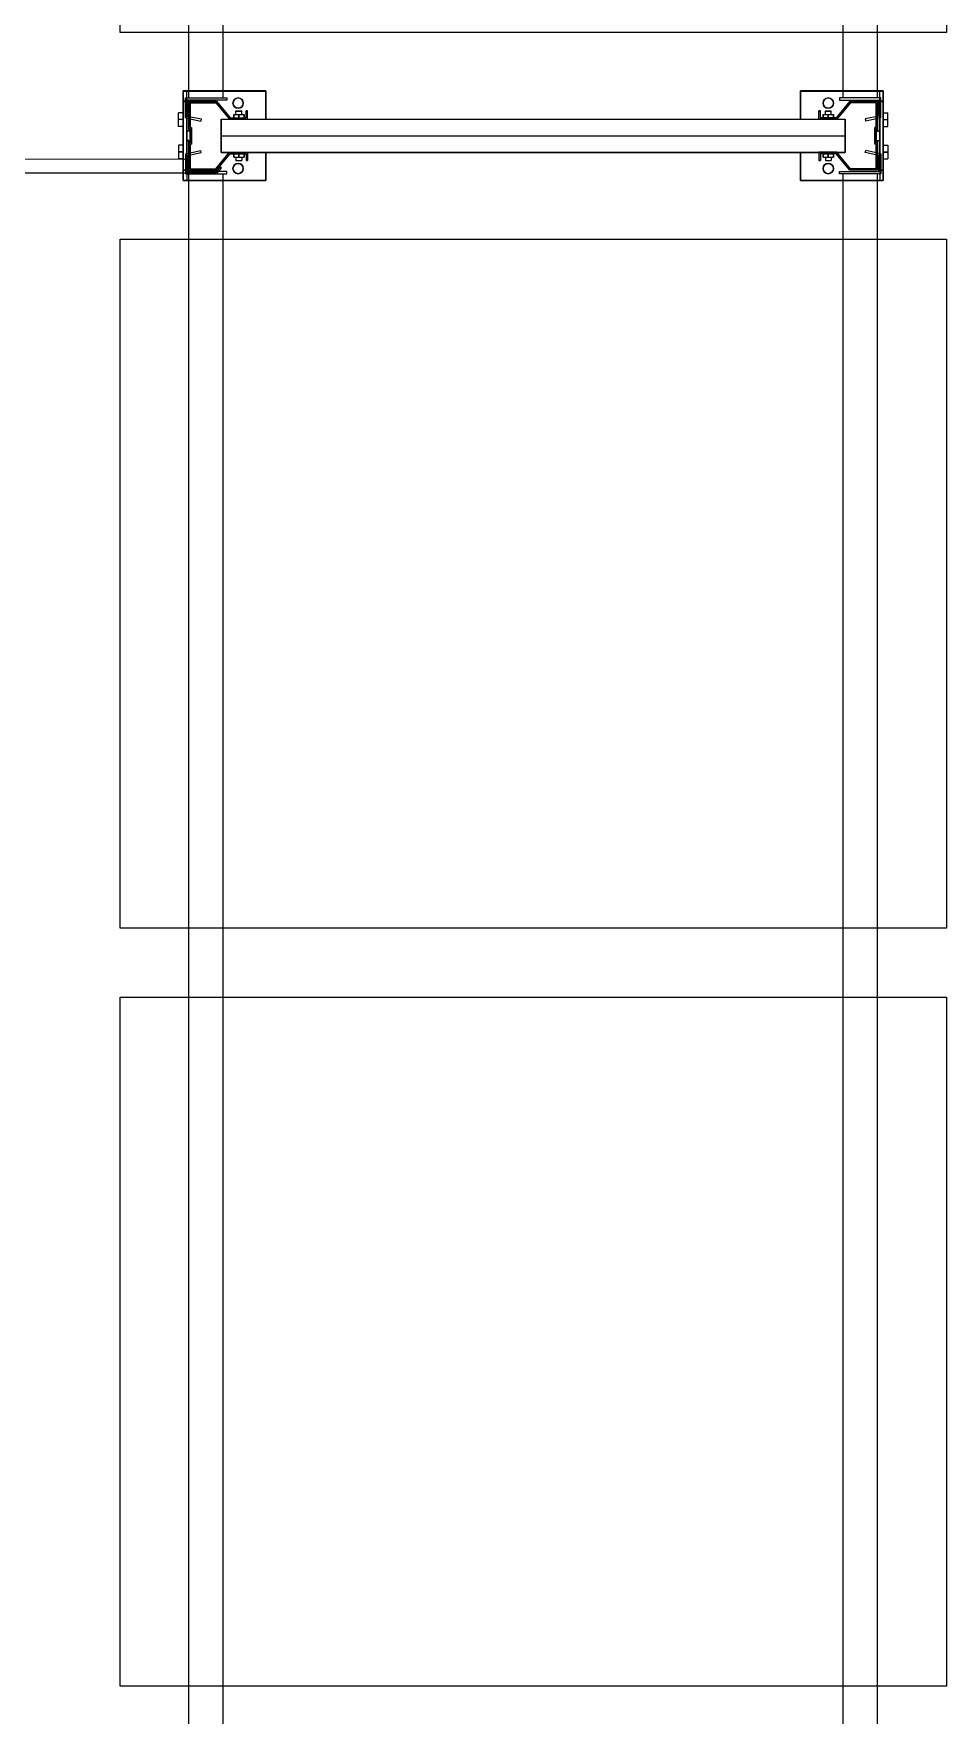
# Model space of a CAD drawing. Header units: metres. Extents: x 0 to 8715937, y -236336 to 216.
# Drawn here: x 140.698 to 142.023, y 75.702 to 78.143 of the extents above; entities that cross this region are included whole.
import ezdxf

# ---------------------------------------------------------------- set-up
doc = ezdxf.new("R2010")
doc.units = ezdxf.units.M
doc.header["$MEASUREMENT"] = 0
for name, color, linetype in [('0-BLOCK-EQUIPAMIENTO', 7, 'Continuous'), ('AAA BAST', 5, 'Continuous'), ('AAA CONECT', 3, 'Continuous'), ('AAA LARG', 1, 'Continuous'), ('AAA PALLETS', 7, 'Continuous')]:
    doc.layers.add(name, color=color, linetype=linetype)

# ---------------------------------------------------------------- blocks, each defined once
blk = doc.blocks.new('1A MODULO SIMPLE')
at = {"layer": 'AAA BAST'}
for points in [[(-2.1307, 1.015), (-2.1307, 1.017), (-2.1407, 1.017), (-2.1407, 1.04), (-2.1167, 1.06), (-2.1167, 1.1), (-2.1567, 1.1), (-2.1567, 1.098), (-2.1767, 1.098), (-2.1767, 1.1), (-2.2167, 1.1), (-2.2167, 1.06), (-2.1927, 1.04), (-2.1927, 1.017), (-2.2027, 1.017), (-2.2027, 1.015), (-2.1907, 1.015), (-2.1907, 1.0409), (-2.2147, 1.0609), (-2.2147, 1.098), (-2.1787, 1.098), (-2.1787, 1.096), (-2.1547, 1.096), (-2.1547, 1.098), (-2.1187, 1.098), (-2.1187, 1.0609), (-2.1427, 1.0409), (-2.1427, 1.015)], [(0.1973, 1.015), (0.1973, 1.017), (0.2073, 1.017), (0.2073, 1.04), (0.1833, 1.06), (0.1833, 1.1), (0.2233, 1.1), (0.2233, 1.098), (0.2433, 1.098), (0.2433, 1.1), (0.2833, 1.1), (0.2833, 1.06), (0.2593, 1.04), (0.2593, 1.017), (0.2693, 1.017), (0.2693, 1.015), (0.2573, 1.015), (0.2573, 1.0409), (0.2813, 1.0609), (0.2813, 1.098), (0.2453, 1.098), (0.2453, 1.096), (0.2213, 1.096), (0.2213, 1.098), (0.1853, 1.098), (0.1853, 1.0609), (0.2093, 1.0409), (0.2093, 1.015)], [(-2.1307, 0.185), (-2.1307, 0.183), (-2.1407, 0.183), (-2.1407, 0.16), (-2.1167, 0.14), (-2.1167, 0.1), (-2.1567, 0.1), (-2.1567, 0.102), (-2.1767, 0.102), (-2.1767, 0.1), (-2.2167, 0.1), (-2.2167, 0.14), (-2.1927, 0.16), (-2.1927, 0.183), (-2.2027, 0.183), (-2.2027, 0.185), (-2.1907, 0.185), (-2.1907, 0.1591), (-2.2147, 0.1391), (-2.2147, 0.102), (-2.1787, 0.102), (-2.1787, 0.104), (-2.1547, 0.104), (-2.1547, 0.102), (-2.1187, 0.102), (-2.1187, 0.1391), (-2.1427, 0.1591), (-2.1427, 0.185)], [(0.1973, 0.185), (0.1973, 0.183), (0.2073, 0.183), (0.2073, 0.16), (0.1833, 0.14), (0.1833, 0.1), (0.2233, 0.1), (0.2233, 0.102), (0.2433, 0.102), (0.2433, 0.1), (0.2833, 0.1), (0.2833, 0.14), (0.2593, 0.16), (0.2593, 0.183), (0.2693, 0.183), (0.2693, 0.185), (0.2573, 0.185), (0.2573, 0.1591), (0.2813, 0.1391), (0.2813, 0.102), (0.2453, 0.102), (0.2453, 0.104), (0.2213, 0.104), (0.2213, 0.102), (0.1853, 0.102), (0.1853, 0.1391), (0.2093, 0.1591), (0.2093, 0.185)]]:
    blk.add_hatch(color=251, dxfattribs=at).paths.add_polyline_path(points)
at = {"layer": 'AAA BAST', "color": 251}
for p, q in [((-2.2167, 1.1082), (-2.2317, 1.1082)), ((-2.2317, 1.1082), (-2.2317, 0.9882)), ((-2.2167, 1.1032), (-2.2317, 1.1032)), ((-2.1167, 1.1082), (-2.2167, 1.1082)), ((-2.2167, 1.1082), (-2.2167, 1.1032)), ((-2.2167, 1.1032), (-2.1167, 1.1032)), ((-2.1767, 1.1), (-2.2167, 1.1)), ((-2.2167, 1.1), (-2.2167, 1.06)), ((-2.2067, 1.1), (-2.2067, 1.1032)), ((-2.2067, 1.1032), (-2.1737, 1.1032)), ((-2.1802, 1.1152), (-2.2002, 1.1152)), ((-2.2002, 1.1082), (-2.2002, 1.1152)), ((-2.1902, 1.1082), (-2.1902, 1.1152)), ((-2.1802, 1.1082), (-2.1802, 1.1152)), ((-2.1767, 1.1), (-2.1767, 1.098)), ((-2.1767, 1.1), (-2.1737, 1.1)), ((-2.1737, 1.1), (-2.1737, 1.1032)), ((-2.1597, 1.1), (-2.1597, 1.1032)), ((-2.1567, 1.1), (-2.1597, 1.1)), ((-2.1167, 1.1), (-2.1567, 1.1)), ((-2.1567, 1.1), (-2.1567, 1.098)), ((-2.1532, 1.1152), (-2.1332, 1.1152)), ((-2.1532, 1.1082), (-2.1532, 1.1152)), ((-2.1432, 1.1082), (-2.1432, 1.1152)), ((-2.1332, 1.1082), (-2.1332, 1.1152)), ((-2.1267, 1.1), (-2.1267, 1.1032)), ((-2.1167, 1.1032), (-2.1167, 1.1082)), ((-2.1017, 1.1082), (-2.1167, 1.1082)), ((-2.1167, 1.1032), (-2.1017, 1.1032)), ((-2.1167, 1.1), (-2.1167, 1.06)), ((-2.1017, 0.9882), (-2.1017, 1.1082)), ((0.1683, 0.9882), (0.1683, 1.1082)), ((0.1683, 1.1082), (0.1833, 1.1082)), ((0.1833, 1.1032), (0.1683, 1.1032)), ((0.1833, 1.1032), (0.1833, 1.1082)), ((0.1833, 1.1082), (0.2833, 1.1082)), ((0.2833, 1.1032), (0.1833, 1.1032)), ((0.1833, 1.1), (0.2233, 1.1)), ((0.1833, 1.1), (0.1833, 1.06)), ((0.1933, 1.1), (0.1933, 1.1032)), ((0.2198, 1.1152), (0.1998, 1.1152)), ((0.1998, 1.1082), (0.1998, 1.1152)), ((0.2098, 1.1082), (0.2098, 1.1152)), ((0.2198, 1.1082), (0.2198, 1.1152)), ((0.2233, 1.1), (0.2233, 1.098)), ((0.2233, 1.1), (0.2263, 1.1)), ((0.2263, 1.1), (0.2263, 1.1032)), ((0.2403, 1.1), (0.2403, 1.1032)), ((0.2733, 1.1032), (0.2403, 1.1032)), ((0.2433, 1.1), (0.2403, 1.1)), ((0.2433, 1.1), (0.2833, 1.1)), ((0.2433, 1.1), (0.2433, 1.098)), ((0.2468, 1.1152), (0.2668, 1.1152)), ((0.2468, 1.1082), (0.2468, 1.1152)), ((0.2568, 1.1082), (0.2568, 1.1152)), ((0.2668, 1.1082), (0.2668, 1.1152)), ((0.2733, 1.1), (0.2733, 1.1032)), ((0.2833, 1.1082), (0.2833, 1.1032)), ((0.2833, 1.1082), (0.2983, 1.1082)), ((0.2833, 1.1032), (0.2983, 1.1032)), ((0.2833, 1.1), (0.2833, 1.06)), ((0.2983, 1.1082), (0.2983, 0.9882)), ((-2.2147, 1.098), (-2.2147, 1.0609)), ((-2.1787, 1.098), (-2.2147, 1.098)), ((-2.1787, 1.098), (-2.1787, 1.096)), ((-2.1547, 1.096), (-2.1787, 1.096)), ((-2.1567, 1.098), (-2.1767, 1.098)), ((-2.1187, 1.098), (-2.1547, 1.098)), ((-2.1547, 1.098), (-2.1547, 1.096)), ((-2.1187, 1.098), (-2.1187, 1.0609)), ((0.1853, 1.098), (0.1853, 1.0609)), ((0.1853, 1.098), (0.2213, 1.098)), ((0.2213, 1.098), (0.2213, 1.096)), ((0.2213, 1.096), (0.2453, 1.096)), ((0.2233, 1.098), (0.2433, 1.098)), ((0.2453, 1.098), (0.2813, 1.098)), ((0.2453, 1.098), (0.2453, 1.096)), ((0.2813, 1.098), (0.2813, 1.0609)), ((-2.2167, 1.06), (-2.1927, 1.04)), ((-2.2147, 1.0609), (-2.1907, 1.0409)), ((-2.1907, 1.053), (-2.1667, 1.053)), ((-2.1907, 0.147), (-2.1907, 1.053)), ((-2.1667, 1.053), (-2.1427, 1.053)), ((-2.1667, 0.147), (-2.1667, 1.053)), ((-2.1187, 1.0609), (-2.1427, 1.0409)), ((-2.1427, 0.147), (-2.1427, 1.053)), ((-2.1167, 1.06), (-2.1407, 1.04)), ((0.1833, 1.06), (0.2073, 1.04)), ((0.1853, 1.0609), (0.2093, 1.0409)), ((0.2333, 1.053), (0.2093, 1.053)), ((0.2093, 0.147), (0.2093, 1.053)), ((0.2573, 1.053), (0.2333, 1.053)), ((0.2333, 0.147), (0.2333, 1.053)), ((0.2813, 1.0609), (0.2573, 1.0409)), ((0.2573, 0.147), (0.2573, 1.053)), ((0.2833, 1.06), (0.2593, 1.04)), ((-2.1927, 1.036), (-2.1977, 1.036)), ((-2.1977, 1.021), (-2.1977, 1.036)), ((-2.1927, 1.0285), (-2.1977, 1.0285)), ((-2.1927, 1.04), (-2.1927, 1.017)), ((-2.1907, 1.0409), (-2.1907, 1.015)), ((-2.1427, 1.0409), (-2.1427, 1.015)), ((-2.1407, 1.04), (-2.1407, 1.017)), ((-2.1357, 1.036), (-2.1407, 1.036)), ((-2.1407, 1.021), (-2.1407, 1.036)), ((-2.1357, 1.0285), (-2.1407, 1.0285)), ((-2.1357, 1.021), (-2.1357, 1.036)), ((-2.1357, 1.0328), (-2.1307, 1.0328)), ((-2.1307, 1.0243), (-2.1307, 1.0328)), ((0.2023, 1.0328), (0.1973, 1.0328)), ((0.1973, 1.0243), (0.1973, 1.0328)), ((0.2023, 1.036), (0.2073, 1.036)), ((0.2023, 1.021), (0.2023, 1.036)), ((0.2023, 1.0285), (0.2073, 1.0285)), ((0.2073, 1.04), (0.2073, 1.017)), ((0.2073, 1.021), (0.2073, 1.036)), ((0.2093, 1.0409), (0.2093, 1.015)), ((0.2573, 1.0409), (0.2573, 1.015)), ((0.2593, 1.04), (0.2593, 1.017)), ((0.2593, 1.036), (0.2643, 1.036)), ((0.2593, 1.0285), (0.2643, 1.0285)), ((0.2643, 1.021), (0.2643, 1.036)), ((-2.1927, 1.017), (-2.2027, 1.017)), ((-2.2027, 1.017), (-2.2027, 1.015)), ((-2.1907, 1.015), (-2.2027, 1.015)), ((-2.1927, 1.021), (-2.1977, 1.021)), ((-2.1427, 1.015), (-2.1307, 1.015)), ((-2.1357, 1.021), (-2.1407, 1.021)), ((-2.1407, 1.017), (-2.1307, 1.017)), ((-2.1357, 1.0243), (-2.1307, 1.0243)), ((-2.1307, 1.015), (-2.1307, 1.017)), ((0.2023, 1.0243), (0.1973, 1.0243)), ((0.2073, 1.017), (0.1973, 1.017)), ((0.1973, 1.015), (0.1973, 1.017)), ((0.2093, 1.015), (0.1973, 1.015)), ((0.2023, 1.021), (0.2073, 1.021)), ((0.2573, 1.015), (0.2693, 1.015)), ((0.2593, 1.021), (0.2643, 1.021)), ((0.2593, 1.017), (0.2693, 1.017)), ((0.2693, 1.017), (0.2693, 1.015)), ((-2.2317, 0.9882), (-2.1907, 0.9882)), ((-2.1427, 0.9882), (-2.1017, 0.9882)), ((0.2093, 0.9882), (0.1683, 0.9882)), ((0.2983, 0.9882), (0.2573, 0.9882)), ((-2.2317, 0.0918), (-2.2317, 0.2118)), ((-2.2317, 0.2118), (-2.1907, 0.2118)), ((-2.1427, 0.2118), (-2.1017, 0.2118)), ((-2.1017, 0.2118), (-2.1017, 0.0918)), ((0.2093, 0.2118), (0.1683, 0.2118)), ((0.1683, 0.2118), (0.1683, 0.0918)), ((0.2983, 0.2118), (0.2573, 0.2118)), ((0.2983, 0.0918), (0.2983, 0.2118)), ((-2.1907, 0.185), (-2.2027, 0.185)), ((-2.2027, 0.183), (-2.2027, 0.185)), ((-2.1927, 0.183), (-2.2027, 0.183)), ((-2.1927, 0.1801), (-2.1977, 0.1801)), ((-2.1977, 0.1651), (-2.1977, 0.1801)), ((-2.1927, 0.1726), (-2.1977, 0.1726)), ((-2.1927, 0.16), (-2.1927, 0.183)), ((-2.1907, 0.1591), (-2.1907, 0.185)), ((-2.1427, 0.1591), (-2.1427, 0.185)), ((-2.1427, 0.185), (-2.1307, 0.185)), ((-2.1407, 0.16), (-2.1407, 0.183)), ((-2.1407, 0.183), (-2.1307, 0.183)), ((-2.1357, 0.1801), (-2.1407, 0.1801)), ((-2.1407, 0.1651), (-2.1407, 0.1801)), ((-2.1357, 0.1726), (-2.1407, 0.1726)), ((-2.1357, 0.1651), (-2.1357, 0.1801)), ((-2.1357, 0.1768), (-2.1307, 0.1768)), ((-2.1307, 0.185), (-2.1307, 0.183)), ((-2.1307, 0.1683), (-2.1307, 0.1768)), ((0.2093, 0.185), (0.1973, 0.185)), ((0.1973, 0.185), (0.1973, 0.183)), ((0.2073, 0.183), (0.1973, 0.183)), ((0.2023, 0.1768), (0.1973, 0.1768)), ((0.1973, 0.1683), (0.1973, 0.1768)), ((0.2023, 0.1801), (0.2073, 0.1801)), ((0.2023, 0.1651), (0.2023, 0.1801)), ((0.2023, 0.1726), (0.2073, 0.1726)), ((0.2073, 0.16), (0.2073, 0.183)), ((0.2073, 0.1651), (0.2073, 0.1801)), ((0.2093, 0.1591), (0.2093, 0.185)), ((0.2573, 0.1591), (0.2573, 0.185)), ((0.2573, 0.185), (0.2693, 0.185)), ((0.2593, 0.16), (0.2593, 0.183)), ((0.2593, 0.183), (0.2693, 0.183)), ((0.2593, 0.1801), (0.2643, 0.1801)), ((0.2593, 0.1726), (0.2643, 0.1726)), ((0.2643, 0.1651), (0.2643, 0.1801)), ((0.2693, 0.183), (0.2693, 0.185)), ((-2.2167, 0.14), (-2.1927, 0.16)), ((-2.2147, 0.1391), (-2.1907, 0.1591)), ((-2.1927, 0.1651), (-2.1977, 0.1651)), ((-2.1907, 0.147), (-2.1667, 0.147)), ((-2.1667, 0.147), (-2.1427, 0.147)), ((-2.1187, 0.1391), (-2.1427, 0.1591)), ((-2.1357, 0.1651), (-2.1407, 0.1651)), ((-2.1167, 0.14), (-2.1407, 0.16)), ((-2.1357, 0.1683), (-2.1307, 0.1683)), ((0.1833, 0.14), (0.2073, 0.16)), ((0.1853, 0.1391), (0.2093, 0.1591)), ((0.2023, 0.1683), (0.1973, 0.1683)), ((0.2023, 0.1651), (0.2073, 0.1651)), ((0.2333, 0.147), (0.2093, 0.147)), ((0.2573, 0.147), (0.2333, 0.147)), ((0.2813, 0.1391), (0.2573, 0.1591)), ((0.2593, 0.1651), (0.2643, 0.1651)), ((0.2833, 0.14), (0.2593, 0.16)), ((-2.2167, 0.1), (-2.2167, 0.14)), ((-2.2147, 0.102), (-2.2147, 0.1391)), ((-2.1187, 0.102), (-2.1187, 0.1391)), ((-2.1167, 0.1), (-2.1167, 0.14)), ((0.1833, 0.1), (0.1833, 0.14)), ((0.1853, 0.102), (0.1853, 0.1391)), ((0.2813, 0.102), (0.2813, 0.1391)), ((0.2833, 0.1), (0.2833, 0.14)), ((-2.1767, 0.1), (-2.2167, 0.1)), ((-2.1787, 0.102), (-2.2147, 0.102)), ((-2.2067, 0.1), (-2.2067, 0.0968)), ((-2.1787, 0.102), (-2.1787, 0.104)), ((-2.1547, 0.104), (-2.1787, 0.104)), ((-2.1567, 0.102), (-2.1767, 0.102)), ((-2.1767, 0.1), (-2.1767, 0.102)), ((-2.1767, 0.1), (-2.1737, 0.1)), ((-2.1737, 0.1), (-2.1737, 0.0968)), ((-2.1597, 0.1), (-2.1597, 0.0968)), ((-2.1567, 0.1), (-2.1597, 0.1)), ((-2.1567, 0.1), (-2.1567, 0.102)), ((-2.1167, 0.1), (-2.1567, 0.1)), ((-2.1547, 0.102), (-2.1547, 0.104)), ((-2.1187, 0.102), (-2.1547, 0.102)), ((-2.1267, 0.1), (-2.1267, 0.0968)), ((0.1833, 0.1), (0.2233, 0.1)), ((0.1853, 0.102), (0.2213, 0.102)), ((0.1933, 0.1), (0.1933, 0.0968)), ((0.2213, 0.102), (0.2213, 0.104)), ((0.2213, 0.104), (0.2453, 0.104)), ((0.2233, 0.102), (0.2433, 0.102)), ((0.2233, 0.1), (0.2233, 0.102)), ((0.2233, 0.1), (0.2263, 0.1)), ((0.2263, 0.1), (0.2263, 0.0968)), ((0.2403, 0.1), (0.2403, 0.0968)), ((0.2433, 0.1), (0.2403, 0.1)), ((0.2433, 0.1), (0.2433, 0.102)), ((0.2433, 0.1), (0.2833, 0.1)), ((0.2453, 0.102), (0.2453, 0.104)), ((0.2453, 0.102), (0.2813, 0.102)), ((0.2733, 0.1), (0.2733, 0.0968)), ((-2.2167, 0.0968), (-2.2317, 0.0968)), ((-2.2167, 0.0918), (-2.2317, 0.0918)), ((-2.2167, 0.0968), (-2.1167, 0.0968)), ((-2.2167, 0.0918), (-2.2167, 0.0968)), ((-2.1167, 0.0918), (-2.2167, 0.0918)), ((-2.2067, 0.0968), (-2.1737, 0.0968)), ((-2.2002, 0.0918), (-2.2002, 0.0848)), ((-2.1802, 0.0848), (-2.2002, 0.0848)), ((-2.1902, 0.0918), (-2.1902, 0.0848)), ((-2.1802, 0.0918), (-2.1802, 0.0848)), ((-2.1532, 0.0918), (-2.1532, 0.0848)), ((-2.1532, 0.0848), (-2.1332, 0.0848)), ((-2.1432, 0.0918), (-2.1432, 0.0848)), ((-2.1332, 0.0918), (-2.1332, 0.0848)), ((-2.1167, 0.0968), (-2.1167, 0.0918)), ((-2.1167, 0.0968), (-2.1017, 0.0968)), ((-2.1017, 0.0918), (-2.1167, 0.0918)), ((0.1833, 0.0968), (0.1683, 0.0968)), ((0.1683, 0.0918), (0.1833, 0.0918)), ((0.2833, 0.0968), (0.1833, 0.0968)), ((0.1833, 0.0968), (0.1833, 0.0918)), ((0.1833, 0.0918), (0.2833, 0.0918)), ((0.1998, 0.0918), (0.1998, 0.0848)), ((0.2198, 0.0848), (0.1998, 0.0848)), ((0.2098, 0.0918), (0.2098, 0.0848)), ((0.2198, 0.0918), (0.2198, 0.0848)), ((0.2733, 0.0968), (0.2403, 0.0968)), ((0.2468, 0.0918), (0.2468, 0.0848)), ((0.2468, 0.0848), (0.2668, 0.0848)), ((0.2568, 0.0918), (0.2568, 0.0848)), ((0.2668, 0.0918), (0.2668, 0.0848)), ((0.2833, 0.0918), (0.2833, 0.0968)), ((0.2833, 0.0968), (0.2983, 0.0968)), ((0.2833, 0.0918), (0.2983, 0.0918))]:
    blk.add_line(p, q, dxfattribs=at)
for centre in [(-2.2141, 1.0285), (-2.1192, 1.0285), (0.1859, 1.0285), (0.2808, 1.0285), (-2.2141, 0.1715), (-2.1192, 0.1715), (0.1859, 0.1715), (0.2808, 0.1715)]:
    blk.add_circle(centre, 0.0075, dxfattribs=at)
at = {"layer": 'AAA LARG', "color": 251}
for p, q in [((-2.1407, 1.105), (-2.1454, 1.0829)), ((-2.1381, 1.1018), (-2.1422, 1.0822)), ((-2.1407, 1.105), (-2.1117, 1.105)), ((-2.1149, 1.1018), (-2.1381, 1.1018)), ((-2.1149, 1.045), (-2.1149, 1.1018)), ((-2.1117, 1.105), (-2.1117, 1.045)), ((-2.1117, 1.1), (0.1783, 1.1)), ((0.2073, 1.105), (0.1783, 1.105)), ((0.1783, 1.105), (0.1783, 1.045)), ((0.1815, 1.045), (0.1815, 1.1018)), ((0.1815, 1.1018), (0.2047, 1.1018)), ((0.2047, 1.1018), (0.2089, 1.0822)), ((0.2073, 1.105), (0.212, 1.0829)), ((-2.1422, 1.0822), (-2.1454, 1.0829)), ((0.2089, 1.0822), (0.212, 1.0829)), ((-2.1117, 1.05), (0.1783, 1.05)), ((-2.1117, 1.045), (-2.1149, 1.045)), ((0.1783, 1.045), (0.1815, 1.045)), ((-2.1117, 0.155), (-2.1149, 0.155)), ((-2.1149, 0.155), (-2.1149, 0.0982)), ((-2.1117, 0.095), (-2.1117, 0.155)), ((-2.1117, 0.15), (0.1783, 0.15)), ((0.1783, 0.095), (0.1783, 0.155)), ((0.1783, 0.155), (0.1815, 0.155)), ((0.1815, 0.155), (0.1815, 0.0982)), ((-2.1422, 0.1178), (-2.1454, 0.1171)), ((-2.1407, 0.095), (-2.1454, 0.1171)), ((-2.1381, 0.0982), (-2.1422, 0.1178)), ((-2.1149, 0.0982), (-2.1381, 0.0982)), ((-2.1117, 0.1), (0.1783, 0.1)), ((0.1815, 0.0982), (0.2047, 0.0982)), ((0.2047, 0.0982), (0.2089, 0.1178)), ((0.2073, 0.095), (0.212, 0.1171)), ((0.2089, 0.1178), (0.212, 0.1171)), ((-2.1407, 0.095), (-2.1117, 0.095)), ((0.2073, 0.095), (0.1783, 0.095))]:
    blk.add_line(p, q, dxfattribs=at)
at = {"layer": 'AAA PALLETS', "color": 251, "ltscale": 0.21}
for p, q in [((-1.0167, 1.2), (-2.0167, 1.2)), ((-2.0167, 1.2), (-2.0167, 0)), ((-1.0167, 0), (-1.0167, 1.2)), ((0.0833, 1.2), (-0.9167, 1.2)), ((-0.9167, 1.2), (-0.9167, 0)), ((0.0833, 0), (0.0833, 1.2)), ((-2.0167, 0), (-1.0167, 0)), ((-0.9167, 0), (0.0833, 0))]:
    blk.add_line(p, q, dxfattribs=at)
blk = doc.blocks.new('1A MODULO D FTE COL')
at = {"layer": 'AAA CONECT', "color": 251, "lineweight": 5}
for p, q in [((-2.213, 0.5973), (-2.2207, 0.5909)), ((-2.2207, 0.59), (-2.2207, -0.0409)), ((-2.2117, 0.5958), (-2.2187, 0.59)), ((-2.2187, 0.5484), (-2.2187, 0.59)), ((-2.213, 0.5973), (-2.2117, 0.5958)), ((0.187, 0.5973), (0.1793, 0.5909)), ((0.1793, 0.59), (0.1793, -0.0409)), ((0.1883, 0.5958), (0.1813, 0.59)), ((0.1813, 0.5484), (0.1813, 0.59)), ((0.187, 0.5973), (0.1883, 0.5958)), ((-2.2187, 0.5484), (-2.2057, 0.5484)), ((-2.2007, 0.5434), (-2.2057, 0.5484)), ((-2.2007, 0.5434), (-2.2007, 0.0066)), ((0.1813, 0.5484), (0.1943, 0.5484)), ((0.1993, 0.5434), (0.1943, 0.5484)), ((0.1993, 0.5434), (0.1993, 0.0066))]:
    blk.add_line(p, q, dxfattribs=at)
at = {"layer": 'AAA BAST', "color": 251, "lineweight": 5}
blk.add_blockref('1A MODULO SIMPLE', (0, 0.45), dxfattribs=at)
blk = doc.blocks.new('DPM-EQUIPAMIENTO')
at = {"layer": 'AAA BAST', "xscale": -1, "rotation": 270}
for p in [(52.6533, 80.1609), (52.6533, 77.7609)]:
    blk.add_blockref('1A MODULO D FTE COL', p, dxfattribs=at)

msp = doc.modelspace()

# ---------------------------------------------------------------- hatches: boundary and pattern name
at = {"layer": 'AAA BAST'}
for points in [[(141.0083, 77.9583), (141.0063, 77.9583), (141.0063, 77.9683), (140.9833, 77.9683), (140.9633, 77.9443), (140.9233, 77.9443), (140.9233, 77.9843), (140.9253, 77.9843), (140.9253, 78.0043), (140.9233, 78.0043), (140.9233, 78.0443), (140.9633, 78.0443), (140.9833, 78.0203), (141.0063, 78.0203), (141.0063, 78.0303), (141.0083, 78.0303), (141.0083, 78.0183), (140.9824, 78.0183), (140.9624, 78.0423), (140.9253, 78.0423), (140.9253, 78.0063), (140.9273, 78.0063), (140.9273, 77.9823), (140.9253, 77.9823), (140.9253, 77.9463), (140.9624, 77.9463), (140.9824, 77.9703), (141.0083, 77.9703)], [(141.0083, 78.0303), (141.0063, 78.0303), (141.0063, 78.0203), (140.9833, 78.0203), (140.9633, 78.0443), (140.9233, 78.0443), (140.9233, 78.0043), (140.9253, 78.0043), (140.9253, 77.9843), (140.9233, 77.9843), (140.9233, 77.9443), (140.9633, 77.9443), (140.9833, 77.9683), (141.0063, 77.9683), (141.0063, 77.9583), (141.0083, 77.9583), (141.0083, 77.9703), (140.9824, 77.9703), (140.9624, 77.9463), (140.9253, 77.9463), (140.9253, 77.9823), (140.9273, 77.9823), (140.9273, 78.0063), (140.9253, 78.0063), (140.9253, 78.0423), (140.9624, 78.0423), (140.9824, 78.0183), (141.0083, 78.0183)], [(141.8383, 77.9583), (141.8403, 77.9583), (141.8403, 77.9683), (141.8633, 77.9683), (141.8833, 77.9443), (141.9233, 77.9443), (141.9233, 77.9843), (141.9213, 77.9843), (141.9213, 78.0043), (141.9233, 78.0043), (141.9233, 78.0443), (141.8833, 78.0443), (141.8633, 78.0203), (141.8403, 78.0203), (141.8403, 78.0303), (141.8383, 78.0303), (141.8383, 78.0183), (141.8642, 78.0183), (141.8842, 78.0423), (141.9213, 78.0423), (141.9213, 78.0063), (141.9193, 78.0063), (141.9193, 77.9823), (141.9213, 77.9823), (141.9213, 77.9463), (141.8842, 77.9463), (141.8642, 77.9703), (141.8383, 77.9703)], [(141.8383, 78.0303), (141.8403, 78.0303), (141.8403, 78.0203), (141.8633, 78.0203), (141.8833, 78.0443), (141.9233, 78.0443), (141.9233, 78.0043), (141.9213, 78.0043), (141.9213, 77.9843), (141.9233, 77.9843), (141.9233, 77.9443), (141.8833, 77.9443), (141.8633, 77.9683), (141.8403, 77.9683), (141.8403, 77.9583), (141.8383, 77.9583), (141.8383, 77.9703), (141.8642, 77.9703), (141.8842, 77.9463), (141.9213, 77.9463), (141.9213, 77.9823), (141.9193, 77.9823), (141.9193, 78.0063), (141.9213, 78.0063), (141.9213, 78.0423), (141.8842, 78.0423), (141.8642, 78.0183), (141.8383, 78.0183)]]:
    msp.add_hatch(color=251, dxfattribs=at).paths.add_polyline_path(points)

# ---------------------------------------------------------------- linework, layer by layer
at = {"layer": 'AAA BAST', "color": 251}
for p, q in [((140.9151, 78.0443), (140.9151, 78.0593)), ((140.9151, 78.0593), (141.0351, 78.0593)), ((141.0351, 78.0593), (140.9151, 78.0593)), ((140.9151, 78.0593), (140.9151, 78.0443)), ((140.9201, 78.0443), (140.9201, 78.0593)), ((140.9201, 78.0443), (140.9201, 78.0593)), ((141.0351, 78.0593), (141.0351, 78.0183)), ((141.0351, 78.0183), (141.0351, 78.0593)), ((141.9315, 78.0593), (141.8115, 78.0593)), ((141.8115, 78.0593), (141.8115, 78.0183)), ((141.8115, 78.0183), (141.8115, 78.0593)), ((141.8115, 78.0593), (141.9315, 78.0593)), ((141.9265, 78.0443), (141.9265, 78.0593)), ((141.9265, 78.0443), (141.9265, 78.0593)), ((141.9315, 78.0443), (141.9315, 78.0593)), ((141.9315, 78.0593), (141.9315, 78.0443)), ((140.9151, 77.9443), (140.9151, 78.0443)), ((140.9151, 78.0443), (140.9201, 78.0443)), ((140.9201, 78.0443), (140.9151, 78.0443)), ((140.9151, 78.0443), (140.9151, 77.9443)), ((140.9201, 78.0443), (140.9201, 77.9443)), ((140.9201, 77.9443), (140.9201, 78.0443)), ((140.9233, 78.0343), (140.9201, 78.0343)), ((140.9201, 78.0343), (140.9201, 78.0013)), ((140.9233, 78.0343), (140.9201, 78.0343)), ((140.9233, 78.0043), (140.9233, 78.0443)), ((140.9233, 78.0443), (140.9633, 78.0443)), ((140.9233, 78.0443), (140.9233, 78.0043)), ((140.9233, 78.0443), (140.9633, 78.0443)), ((140.9253, 78.0423), (140.9624, 78.0423)), ((140.9253, 78.0063), (140.9253, 78.0423)), ((140.9253, 78.0423), (140.9624, 78.0423)), ((140.9253, 78.0423), (140.9253, 78.0063)), ((140.9624, 78.0423), (140.9824, 78.0183)), ((140.9624, 78.0423), (140.9824, 78.0183)), ((140.9633, 78.0443), (140.9833, 78.0203)), ((140.9633, 78.0443), (140.9833, 78.0203)), ((141.8833, 78.0443), (141.8633, 78.0203)), ((141.8833, 78.0443), (141.8633, 78.0203)), ((141.8842, 78.0423), (141.8642, 78.0183)), ((141.8842, 78.0423), (141.8642, 78.0183)), ((141.9233, 78.0443), (141.8833, 78.0443)), ((141.9233, 78.0443), (141.8833, 78.0443)), ((141.9213, 78.0423), (141.8842, 78.0423)), ((141.9213, 78.0423), (141.8842, 78.0423)), ((141.9213, 78.0063), (141.9213, 78.0423)), ((141.9213, 78.0423), (141.9213, 78.0063)), ((141.9233, 78.0043), (141.9233, 78.0443)), ((141.9233, 78.0443), (141.9233, 78.0043)), ((141.9233, 78.0343), (141.9265, 78.0343)), ((141.9233, 78.0343), (141.9265, 78.0343)), ((141.9265, 78.0443), (141.9265, 77.9443)), ((141.9315, 78.0443), (141.9265, 78.0443)), ((141.9265, 77.9443), (141.9265, 78.0443)), ((141.9265, 78.0443), (141.9315, 78.0443)), ((141.9265, 78.0343), (141.9265, 78.0013)), ((141.9315, 77.9443), (141.9315, 78.0443)), ((141.9315, 78.0443), (141.9315, 77.9443)), ((140.9081, 78.0078), (140.9081, 78.0278)), ((140.9151, 78.0278), (140.9081, 78.0278)), ((140.9081, 78.0078), (140.9081, 78.0278)), ((140.9151, 78.0278), (140.9081, 78.0278)), ((140.9151, 78.0178), (140.9081, 78.0178)), ((140.9151, 78.0178), (140.9081, 78.0178)), ((140.9151, 78.0078), (140.9081, 78.0078)), ((140.9151, 78.0078), (140.9081, 78.0078)), ((140.9703, 78.0183), (140.9703, 77.9943)), ((140.9703, 78.0183), (141.8763, 78.0183)), ((140.9703, 77.9943), (140.9703, 78.0183)), ((140.9703, 78.0183), (141.8763, 78.0183)), ((140.9824, 78.0183), (141.0083, 78.0183)), ((140.9824, 78.0183), (141.0083, 78.0183)), ((140.9833, 78.0203), (141.0063, 78.0203)), ((140.9833, 78.0203), (141.0063, 78.0203)), ((140.9884, 78.0203), (140.9884, 78.0253)), ((140.9884, 78.0253), (141.0034, 78.0253)), ((140.9884, 78.0253), (140.9884, 78.0203)), ((140.9884, 78.0253), (141.0034, 78.0253)), ((140.9884, 78.0203), (141.0034, 78.0203)), ((140.9916, 78.0253), (140.9916, 78.0303)), ((140.9916, 78.0303), (141.0001, 78.0303)), ((140.9959, 78.0203), (140.9959, 78.0253)), ((140.9959, 78.0253), (140.9959, 78.0203)), ((141.0001, 78.0253), (141.0001, 78.0303)), ((141.0034, 78.0203), (141.0034, 78.0253)), ((141.0034, 78.0253), (141.0034, 78.0203)), ((141.0063, 78.0203), (141.0063, 78.0303)), ((141.0063, 78.0303), (141.0083, 78.0303)), ((141.0063, 78.0203), (141.0063, 78.0303)), ((141.0083, 78.0303), (141.0063, 78.0303)), ((141.0083, 78.0183), (141.0083, 78.0303)), ((141.0083, 78.0183), (141.0083, 78.0303)), ((141.8383, 78.0183), (141.8383, 78.0303)), ((141.8403, 78.0303), (141.8383, 78.0303)), ((141.8383, 78.0183), (141.8383, 78.0303)), ((141.8383, 78.0303), (141.8403, 78.0303)), ((141.8642, 78.0183), (141.8383, 78.0183)), ((141.8642, 78.0183), (141.8383, 78.0183)), ((141.8403, 78.0203), (141.8403, 78.0303)), ((141.8403, 78.0203), (141.8403, 78.0303)), ((141.8633, 78.0203), (141.8403, 78.0203)), ((141.8633, 78.0203), (141.8403, 78.0203)), ((141.8443, 78.0203), (141.8443, 78.0253)), ((141.8443, 78.0253), (141.8593, 78.0253)), ((141.8443, 78.0253), (141.8443, 78.0203)), ((141.8443, 78.0253), (141.8593, 78.0253)), ((141.8443, 78.0203), (141.8593, 78.0203)), ((141.8476, 78.0253), (141.8476, 78.0303)), ((141.8476, 78.0303), (141.8561, 78.0303)), ((141.8518, 78.0203), (141.8518, 78.0253)), ((141.8518, 78.0253), (141.8518, 78.0203)), ((141.8561, 78.0253), (141.8561, 78.0303)), ((141.8593, 78.0203), (141.8593, 78.0253)), ((141.8593, 78.0253), (141.8593, 78.0203)), ((141.8763, 78.0183), (141.8763, 77.9943)), ((141.8763, 77.9943), (141.8763, 78.0183)), ((141.9315, 78.0278), (141.9385, 78.0278)), ((141.9315, 78.0278), (141.9385, 78.0278)), ((141.9315, 78.0178), (141.9385, 78.0178)), ((141.9315, 78.0178), (141.9385, 78.0178)), ((141.9315, 78.0078), (141.9385, 78.0078)), ((141.9315, 78.0078), (141.9385, 78.0078)), ((141.9385, 78.0078), (141.9385, 78.0278)), ((141.9385, 78.0078), (141.9385, 78.0278)), ((140.9233, 78.0013), (140.9201, 78.0013)), ((140.9233, 78.0013), (140.9201, 78.0013)), ((140.9233, 77.9873), (140.9201, 77.9873)), ((140.9233, 77.9873), (140.9201, 77.9873)), ((140.9201, 77.9543), (140.9201, 77.9873)), ((140.9233, 78.0043), (140.9253, 78.0043)), ((140.9233, 78.0043), (140.9233, 78.0013)), ((140.9233, 78.0043), (140.9253, 78.0043)), ((140.9233, 78.0043), (140.9233, 78.0013)), ((140.9233, 77.9843), (140.9233, 77.9873)), ((140.9233, 77.9843), (140.9233, 77.9873)), ((140.9233, 77.9443), (140.9233, 77.9843)), ((140.9233, 77.9843), (140.9253, 77.9843)), ((140.9233, 77.9843), (140.9233, 77.9443)), ((140.9233, 77.9843), (140.9253, 77.9843)), ((140.9253, 78.0063), (140.9273, 78.0063)), ((140.9253, 78.0063), (140.9273, 78.0063)), ((140.9253, 77.9843), (140.9253, 78.0043)), ((140.9253, 78.0043), (140.9253, 77.9843)), ((140.9273, 77.9823), (140.9273, 78.0063)), ((140.9273, 78.0063), (140.9273, 77.9823)), ((140.9703, 77.9943), (140.9703, 77.9703)), ((140.9703, 77.9943), (141.8763, 77.9943)), ((140.9703, 77.9703), (140.9703, 77.9943)), ((140.9703, 77.9943), (141.8763, 77.9943)), ((141.8763, 77.9943), (141.8763, 77.9703)), ((141.8763, 77.9703), (141.8763, 77.9943)), ((141.9213, 78.0063), (141.9193, 78.0063)), ((141.9193, 77.9823), (141.9193, 78.0063)), ((141.9213, 78.0063), (141.9193, 78.0063)), ((141.9193, 78.0063), (141.9193, 77.9823)), ((141.9213, 77.9843), (141.9213, 78.0043)), ((141.9233, 78.0043), (141.9213, 78.0043)), ((141.9213, 78.0043), (141.9213, 77.9843)), ((141.9233, 78.0043), (141.9213, 78.0043)), ((141.9233, 77.9843), (141.9213, 77.9843)), ((141.9233, 77.9843), (141.9213, 77.9843)), ((141.9233, 78.0043), (141.9233, 78.0013)), ((141.9233, 78.0043), (141.9233, 78.0013)), ((141.9233, 78.0013), (141.9265, 78.0013)), ((141.9233, 78.0013), (141.9265, 78.0013)), ((141.9233, 77.9873), (141.9265, 77.9873)), ((141.9233, 77.9843), (141.9233, 77.9873)), ((141.9233, 77.9873), (141.9265, 77.9873)), ((141.9233, 77.9843), (141.9233, 77.9873)), ((141.9233, 77.9443), (141.9233, 77.9843)), ((141.9233, 77.9843), (141.9233, 77.9443)), ((141.9265, 77.9543), (141.9265, 77.9873)), ((140.9081, 77.9808), (140.9081, 77.9608)), ((140.9151, 77.9808), (140.9081, 77.9808)), ((140.9081, 77.9808), (140.9081, 77.9608)), ((140.9151, 77.9808), (140.9081, 77.9808)), ((140.9151, 77.9708), (140.9081, 77.9708)), ((140.9151, 77.9708), (140.9081, 77.9708)), ((140.9151, 77.9608), (140.9081, 77.9608)), ((140.9151, 77.9608), (140.9081, 77.9608)), ((140.9253, 77.9463), (140.9253, 77.9823)), ((140.9253, 77.9823), (140.9273, 77.9823)), ((140.9253, 77.9823), (140.9253, 77.9463)), ((140.9253, 77.9823), (140.9273, 77.9823)), ((140.9624, 77.9463), (140.9824, 77.9703)), ((140.9624, 77.9463), (140.9824, 77.9703)), ((140.9633, 77.9443), (140.9833, 77.9683)), ((140.9633, 77.9443), (140.9833, 77.9683)), ((140.9703, 77.9703), (141.8763, 77.9703)), ((140.9703, 77.9703), (141.8763, 77.9703)), ((140.9824, 77.9703), (141.0083, 77.9703)), ((140.9824, 77.9703), (141.0083, 77.9703)), ((140.9833, 77.9683), (141.0063, 77.9683)), ((140.9833, 77.9683), (141.0063, 77.9683)), ((140.9884, 77.9633), (140.9884, 77.9683)), ((140.9884, 77.9683), (141.0034, 77.9683)), ((140.9884, 77.9683), (140.9884, 77.9633)), ((140.9884, 77.9633), (141.0034, 77.9633)), ((140.9884, 77.9633), (141.0034, 77.9633)), ((140.9916, 77.9633), (140.9916, 77.9583)), ((140.9959, 77.9633), (140.9959, 77.9683)), ((140.9959, 77.9683), (140.9959, 77.9633)), ((141.0001, 77.9633), (141.0001, 77.9583)), ((141.0034, 77.9633), (141.0034, 77.9683)), ((141.0034, 77.9683), (141.0034, 77.9633)), ((141.0063, 77.9683), (141.0063, 77.9583)), ((141.0063, 77.9683), (141.0063, 77.9583)), ((141.0083, 77.9703), (141.0083, 77.9583)), ((141.0083, 77.9703), (141.0083, 77.9583)), ((141.0351, 77.9703), (141.0351, 77.9293)), ((141.0351, 77.9293), (141.0351, 77.9703)), ((141.8115, 77.9703), (141.8115, 77.9293)), ((141.8115, 77.9293), (141.8115, 77.9703)), ((141.8642, 77.9703), (141.8383, 77.9703)), ((141.8383, 77.9703), (141.8383, 77.9583)), ((141.8642, 77.9703), (141.8383, 77.9703)), ((141.8383, 77.9703), (141.8383, 77.9583)), ((141.8633, 77.9683), (141.8403, 77.9683)), ((141.8403, 77.9683), (141.8403, 77.9583)), ((141.8633, 77.9683), (141.8403, 77.9683)), ((141.8403, 77.9683), (141.8403, 77.9583)), ((141.8443, 77.9633), (141.8443, 77.9683)), ((141.8443, 77.9683), (141.8593, 77.9683)), ((141.8443, 77.9683), (141.8443, 77.9633)), ((141.8443, 77.9633), (141.8593, 77.9633)), ((141.8443, 77.9633), (141.8593, 77.9633)), ((141.8476, 77.9633), (141.8476, 77.9583)), ((141.8518, 77.9633), (141.8518, 77.9683)), ((141.8518, 77.9683), (141.8518, 77.9633)), ((141.8561, 77.9633), (141.8561, 77.9583)), ((141.8593, 77.9633), (141.8593, 77.9683)), ((141.8593, 77.9683), (141.8593, 77.9633)), ((141.8833, 77.9443), (141.8633, 77.9683)), ((141.8833, 77.9443), (141.8633, 77.9683)), ((141.8842, 77.9463), (141.8642, 77.9703)), ((141.8842, 77.9463), (141.8642, 77.9703)), ((141.9213, 77.9823), (141.9193, 77.9823)), ((141.9213, 77.9823), (141.9193, 77.9823)), ((141.9213, 77.9463), (141.9213, 77.9823)), ((141.9213, 77.9823), (141.9213, 77.9463)), ((141.9315, 77.9808), (141.9385, 77.9808)), ((141.9315, 77.9808), (141.9385, 77.9808)), ((141.9315, 77.9708), (141.9385, 77.9708)), ((141.9315, 77.9708), (141.9385, 77.9708)), ((141.9315, 77.9608), (141.9385, 77.9608)), ((141.9315, 77.9608), (141.9385, 77.9608)), ((141.9385, 77.9808), (141.9385, 77.9608)), ((141.9385, 77.9808), (141.9385, 77.9608)), ((140.9201, 77.9443), (140.9151, 77.9443)), ((140.9151, 77.9293), (140.9151, 77.9443)), ((140.9151, 77.9443), (140.9201, 77.9443)), ((140.9151, 77.9443), (140.9151, 77.9293)), ((140.9233, 77.9543), (140.9201, 77.9543)), ((140.9233, 77.9543), (140.9201, 77.9543)), ((140.9201, 77.9443), (140.9201, 77.9293)), ((140.9201, 77.9443), (140.9201, 77.9293)), ((140.9233, 77.9443), (140.9633, 77.9443)), ((140.9233, 77.9443), (140.9633, 77.9443)), ((140.9253, 77.9463), (140.9624, 77.9463)), ((140.9253, 77.9463), (140.9624, 77.9463)), ((140.9916, 77.9583), (141.0001, 77.9583)), ((141.0083, 77.9583), (141.0063, 77.9583)), ((141.0063, 77.9583), (141.0083, 77.9583)), ((141.8383, 77.9583), (141.8403, 77.9583)), ((141.8403, 77.9583), (141.8383, 77.9583)), ((141.8476, 77.9583), (141.8561, 77.9583)), ((141.9233, 77.9443), (141.8833, 77.9443)), ((141.9233, 77.9443), (141.8833, 77.9443)), ((141.9213, 77.9463), (141.8842, 77.9463)), ((141.9213, 77.9463), (141.8842, 77.9463)), ((141.9233, 77.9543), (141.9265, 77.9543)), ((141.9233, 77.9543), (141.9265, 77.9543)), ((141.9265, 77.9443), (141.9315, 77.9443)), ((141.9265, 77.9443), (141.9265, 77.9293)), ((141.9315, 77.9443), (141.9265, 77.9443)), ((141.9265, 77.9443), (141.9265, 77.9293)), ((141.9315, 77.9293), (141.9315, 77.9443)), ((141.9315, 77.9443), (141.9315, 77.9293)), ((141.0351, 77.9293), (140.9151, 77.9293)), ((140.9151, 77.9293), (141.0351, 77.9293)), ((141.8115, 77.9293), (141.9315, 77.9293)), ((141.9315, 77.9293), (141.8115, 77.9293))]:
    msp.add_line(p, q, dxfattribs=at)
for centre in [(140.9948, 78.0418), (140.9948, 78.0418), (141.8518, 78.0418), (141.8518, 78.0418), (140.9948, 77.9468), (140.9948, 77.9468), (141.8518, 77.9468), (141.8518, 77.9468)]:
    msp.add_circle(centre, 0.0075, dxfattribs=at)
at = {"layer": 'AAA CONECT', "color": 251, "lineweight": 5}
for p, q in [((140.9167, 77.9603), (140.3799, 77.9603)), ((140.9167, 77.9603), (140.3799, 77.9603)), ((140.9167, 77.9603), (140.9217, 77.9553)), ((140.9167, 77.9603), (140.9217, 77.9553)), ((140.9633, 77.9403), (140.3324, 77.9403)), ((140.9633, 77.9403), (140.3324, 77.9403)), ((140.9217, 77.9423), (140.9217, 77.9553)), ((140.9217, 77.9423), (140.9217, 77.9553)), ((140.9217, 77.9423), (140.9633, 77.9423)), ((140.9217, 77.9423), (140.9633, 77.9423)), ((140.9691, 77.9492), (140.9633, 77.9423)), ((140.9691, 77.9492), (140.9633, 77.9423)), ((140.9706, 77.948), (140.9642, 77.9403)), ((140.9706, 77.948), (140.9642, 77.9403)), ((140.9706, 77.948), (140.9691, 77.9492)), ((140.9706, 77.948), (140.9691, 77.9492))]:
    msp.add_line(p, q, dxfattribs=at)
at = {"layer": 'AAA LARG', "color": 251}
for p, q in [((140.9233, 78.0493), (140.9233, 80.3393)), ((140.9733, 78.0493), (140.9733, 80.3393)), ((141.8733, 78.0493), (141.8733, 80.3393)), ((141.9233, 78.0493), (141.9233, 80.3393)), ((140.9183, 78.0203), (140.9183, 78.0493)), ((140.9183, 78.0493), (140.9783, 78.0493)), ((140.9783, 78.0461), (140.9215, 78.0461)), ((140.9215, 78.0461), (140.9215, 78.0229)), ((140.9783, 78.0493), (140.9783, 78.0461)), ((141.9283, 78.0493), (141.8683, 78.0493)), ((141.8683, 78.0493), (141.8683, 78.0461)), ((141.8683, 78.0461), (141.9251, 78.0461)), ((141.9251, 78.0461), (141.9251, 78.0229)), ((141.9283, 78.0203), (141.9283, 78.0493)), ((140.9183, 78.0203), (140.9404, 78.0156)), ((140.9215, 78.0229), (140.9411, 78.0187)), ((140.9411, 78.0187), (140.9404, 78.0156)), ((141.9251, 78.0229), (141.9055, 78.0187)), ((141.9055, 78.0187), (141.9062, 78.0156)), ((141.9283, 78.0203), (141.9062, 78.0156)), ((140.9183, 77.9683), (140.9404, 77.973)), ((140.9183, 77.9683), (140.9183, 77.9393)), ((140.9215, 77.9657), (140.9411, 77.9698)), ((140.9215, 77.9425), (140.9215, 77.9657)), ((140.9411, 77.9698), (140.9404, 77.973)), ((141.9055, 77.9698), (141.9062, 77.973)), ((141.9251, 77.9657), (141.9055, 77.9698)), ((141.9283, 77.9683), (141.9062, 77.973)), ((141.9251, 77.9425), (141.9251, 77.9657)), ((141.9283, 77.9683), (141.9283, 77.9393)), ((140.9183, 77.9393), (140.9783, 77.9393)), ((140.9783, 77.9425), (140.9215, 77.9425)), ((140.9233, 75.6493), (140.9233, 77.9393)), ((140.9733, 75.6493), (140.9733, 77.9393)), ((140.9783, 77.9393), (140.9783, 77.9425)), ((141.8683, 77.9393), (141.8683, 77.9425)), ((141.8683, 77.9425), (141.9251, 77.9425)), ((141.9283, 77.9393), (141.8683, 77.9393)), ((141.8733, 75.6493), (141.8733, 77.9393)), ((141.9233, 75.6493), (141.9233, 77.9393))]:
    msp.add_line(p, q, dxfattribs=at)
at = {"layer": 'AAA PALLETS', "color": 251, "ltscale": 0.21}
for p, q in [((140.8233, 76.8443), (140.8233, 77.8443)), ((140.8233, 77.8443), (142.0233, 77.8443)), ((142.0233, 77.8443), (142.0233, 76.8443)), ((142.0233, 76.8443), (140.8233, 76.8443)), ((140.8233, 75.7443), (140.8233, 76.7443)), ((140.8233, 76.7443), (142.0233, 76.7443)), ((142.0233, 76.7443), (142.0233, 75.7443)), ((142.0233, 75.7443), (140.8233, 75.7443))]:
    msp.add_line(p, q, dxfattribs=at)

# ---------------------------------------------------------------- block references
at = {"layer": '0-BLOCK-EQUIPAMIENTO'}
msp.add_blockref('DPM-EQUIPAMIENTO', (87.72, 0), dxfattribs=at)

doc.saveas('drawing.dxf')
